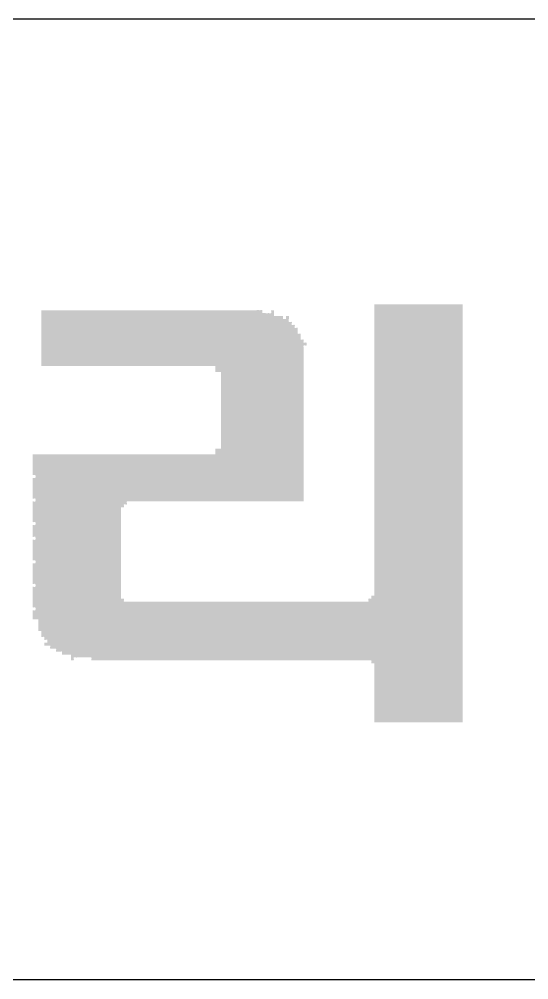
# Model space of a CAD drawing. Header units: feet. Extents: x 1 to 168002, y -59383 to 29717.
# Drawn here: x 37237 to 37616, y -55754 to -55037 of the extents above; entities that cross this region are included whole.
import ezdxf

# ---------------------------------------------------------------- set-up
doc = ezdxf.new("R2010")
doc.units = ezdxf.units.FT
doc.header["$LTSCALE"] = 50
doc.header["$MEASUREMENT"] = 0
doc.linetypes.add('CONTINU', pattern=[0])
doc.layers.get('0').update_dxf_attribs({"linetype": 'CONTINUOUS'})
doc.layers.add('Border', color=7, linetype='CONTINUOUS', lineweight=0)
doc.layers.add('CLOUD', color=30, linetype='CONTINUOUS')
doc.layers.add('title', color=2, linetype='CONTINUOUS')

# ---------------------------------------------------------------- blocks, each defined once
blk = doc.blocks.new('A$C611163EE')
at = {"layer": 'CLOUD', "lineweight": 0}
h = blk.add_hatch(color=7, dxfattribs=at)
edge = h.paths.add_edge_path()
edge.add_spline(control_points=[(3106.2, 735.5), (3106.2, 734.1), (3106.2, 732.8), (3106.2, 731.4), (3106.2, 728.7), (3106.2, 726), (3106.2, 723.3), (3106.2, 720.6), (3106.2, 717.9), (3106.2, 715.2), (3106.2, 712.5), (3106.2, 709.8), (3106.2, 707.1), (3106.2, 704.4), (3106.2, 701.7), (3106.2, 699), (3106.2, 697.7), (3106.2, 696.3), (3106.2, 695), (3106.2, 693.6), (3106.2, 692.3), (3106.2, 690.9), (3106.2, 688.2), (3106.2, 685.5), (3106.2, 682.8), (3106.2, 680.1), (3106.2, 677.4), (3106.2, 674.7), (3106.2, 673.4), (3106.2, 672), (3106.2, 670.7), (3106.2, 668), (3106.2, 665.3), (3106.2, 662.6), (3106.2, 659.8), (3106.2, 657.1), (3106.2, 654.4), (3106.2, 651.7), (3106.2, 649), (3106.2, 646.3), (3106.2, 643.6), (3106.2, 640.9), (3106.2, 638.2), (3106.2, 636.9), (3106.2, 635.5), (3106.2, 634.2), (3106.2, 631.5), (3106.2, 628.8), (3106.2, 626.1), (3106.2, 623.4), (3106.2, 620.7), (3106.2, 618), (3106.2, 615.3), (3106.2, 612.6), (3106.2, 609.9), (3106.2, 607.2), (3106.2, 604.5), (3106.2, 601.8), (3106.2, 600.4), (3106.2, 599.1), (3106.2, 597.7), (3106.2, 595), (3106.2, 592.3), (3106.2, 589.6), (3106.2, 586.9), (3106.2, 584.2), (3106.2, 581.5), (3106.2, 578.8), (3106.2, 576.1), (3106.2, 573.4), (3106.2, 570.7), (3106.2, 568), (3106.2, 565.3), (3106.2, 562.6), (3106.2, 559.9), (3106.2, 557.2), (3106.2, 554.5), (3106.2, 551.8), (3106.2, 549.1), (3106.2, 546.4), (3106.2, 543.7), (3106.2, 541), (3106.2, 538.3), (3106.2, 535.6), (3106.2, 532.9), (3106.2, 531.5), (3106.2, 530.2), (3106.2, 528.8), (3106.2, 526.1), (3106.2, 523.4), (3106.2, 520.7), (3106.2, 518), (3106.2, 515.3), (3106.2, 512.6), (3106.2, 509.9), (3106.2, 507.2), (3106.2, 504.5), (3106.2, 501.8), (3106.2, 499.1), (3106.2, 496.4), (3106.2, 495.1), (3106.2, 493.7), (3106.2, 492.4), (3106.2, 489.7), (3106.2, 487), (3106.2, 484.3), (3106.2, 481.6), (3106.2, 478.8), (3106.2, 476.1), (3106.2, 473.4), (3106.2, 470.7), (3106.2, 468), (3106.2, 465.3), (3106.2, 462.6), (3106.2, 459.9), (3106.2, 458.6), (3106.2, 457.2), (3106.2, 455.9), (3106.2, 453.2), (3106.2, 450.5), (3106.2, 447.8), (3106.2, 445.1), (3106.2, 442.4), (3106.2, 439.7), (3106.2, 438.3), (3106.2, 437), (3106.2, 435.6), (3106.2, 434.3), (3106.2, 432.9), (3106.2, 431.6), (3106.2, 428.9), (3106.2, 426.2), (3106.2, 423.5), (3106.2, 420.8), (3106.2, 418.1), (3106.2, 415.4), (3106.2, 412.7), (3106.2, 410), (3106.2, 407.3), (3106.2, 404.6), (3106.2, 401.9), (3106.2, 399.2), (3106.2, 396.5), (3106.2, 393.8), (3106.2, 391), (3106.2, 389.7), (3106.2, 388.3), (3106.2, 387), (3106.2, 384.3), (3106.2, 381.6), (3106.2, 378.9), (3106.2, 376.2), (3106.2, 373.5), (3106.2, 370.8), (3106.2, 368.1), (3106.2, 365.4), (3106.2, 362.7), (3106.2, 360), (3106.2, 357.3), (3106.2, 354.6), (3106.2, 353.2), (3106.2, 351.9), (3106.2, 350.5), (3106.2, 347.8), (3106.2, 345.1), (3106.2, 342.4), (3106.2, 339.7), (3106.2, 337), (3106.2, 334.3), (3106.2, 331.6), (3106.2, 328.9), (3106.2, 326.2), (3106.2, 323.5), (3106.2, 320.8), (3106.2, 318.1), (3106.2, 316.8), (3106.2, 315.4), (3106.2, 314.1), (3106.2, 311.4), (3106.2, 308.7), (3106.2, 306), (3106.2, 303.3), (3106.2, 300.5), (3106.2, 297.8), (3106.2, 295.1), (3106.2, 292.4), (3106.2, 289.7), (3106.2, 287), (3106.2, 284.3), (3106.2, 281.6), (3106.2, 280.3), (3106.2, 278.9), (3106.2, 277.6), (3106.2, 274.9), (3106.2, 272.2), (3106.2, 269.5), (3106.2, 266.8), (3106.2, 264.1), (3106.2, 261.4), (3106.2, 258.7), (3106.2, 256), (3106.2, 253.3), (3106.2, 250.6), (3106.2, 247.9), (3106.2, 245.2), (3106.2, 243.8), (3106.2, 242.5), (3106.2, 241.1), (3106.2, 238.4), (3106.2, 235.7), (3106.2, 233), (3106.2, 230.3), (3106.2, 227.6), (3106.2, 224.9), (3106.2, 222.2), (3106.2, 219.5), (3106.2, 216.8), (3106.2, 214.1), (3106.2, 211.4), (3106.2, 208.7), (3106.2, 207.3), (3106.2, 206), (3106.2, 204.6), (3106.2, 201.9), (3106.2, 199.2), (3106.2, 196.5), (3106.2, 193.8), (3106.2, 191.1), (3106.2, 188.4), (3106.2, 185.7), (3106.2, 183), (3106.2, 180.3), (3106.2, 177.6), (3106.2, 174.9), (3106.2, 172.2), (3106.2, 170.9), (3106.2, 169.5), (3106.2, 168.2), (3106.2, 165.5), (3106.2, 162.8), (3106.2, 160.1), (3103.5, 160.1), (3100.8, 160.1), (3098.1, 160.1), (3096.8, 160.1), (3095.4, 160.1), (3094.1, 160.1), (3091.4, 160.1), (3088.7, 160.1), (3086, 160.1), (3084.6, 160.1), (3083.3, 160.1), (3081.9, 160.1), (3079.2, 160.1), (3076.5, 160.1), (3073.8, 160.1), (3072.5, 160.1), (3071.1, 160.1), (3069.7, 160.1), (3067, 160.1), (3064.3, 160.1), (3061.6, 160.1), (3060.3, 160.1), (3058.9, 160.1), (3057.6, 160.1), (3054.9, 160.1), (3052.2, 160.1), (3049.5, 160.1), (3048.1, 160.1), (3046.8, 160.1), (3045.4, 160.1), (3042.7, 160.1), (3040, 160.1), (3037.3, 160.1), (3036, 160.1), (3034.6, 160.1), (3033.3, 160.1), (3030.6, 160.1), (3027.9, 160.1), (3025.2, 160.1), (3023.8, 160.1), (3022.5, 160.1), (3021.1, 160.1), (3018.4, 160.1), (3015.7, 160.1), (3013, 160.1), (3007.6, 160.1), (3002.2, 160.1), (2996.8, 160.1), (2994.1, 160.1), (2991.4, 160.1), (2988.7, 160.1), (2987.4, 160.1), (2986, 160.1), (2984.7, 160.1), (2984.7, 162.8), (2984.7, 165.5), (2984.7, 168.2), (2984.7, 170.9), (2984.7, 173.6), (2984.7, 176.3), (2984.7, 177.6), (2984.7, 179), (2984.7, 180.3), (2984.7, 183), (2984.7, 185.7), (2984.7, 188.4), (2984.7, 191.1), (2984.7, 193.8), (2984.7, 196.5), (2984.7, 197.9), (2984.7, 199.2), (2984.7, 200.6), (2984.7, 203.3), (2984.7, 206), (2984.7, 208.7), (2984.7, 210.1), (2984.7, 211.4), (2984.7, 212.8), (2984.7, 215.5), (2984.7, 218.2), (2984.7, 220.9), (2984.7, 223.6), (2984.7, 226.3), (2984.7, 229), (2984.7, 230.3), (2984.7, 231.7), (2984.7, 233), (2984.7, 234.4), (2984.7, 235.7), (2984.7, 237.1), (2984.7, 237.5), (2985, 240.9), (2984.7, 241.1), (2983.8, 241.8), (2981.5, 240.6), (2980.6, 241.1), (2980.1, 241.9), (2981.3, 244.5), (2980.6, 245.2), (2980.2, 245.6), (2977.1, 245.1), (2976.5, 245.2), (2975.2, 245.2), (2973.8, 245.1), (2972.5, 245.2), (2969.8, 245.2), (2967.1, 245.2), (2964.4, 245.2), (2963, 245.2), (2961.7, 245.2), (2960.3, 245.2), (2954.9, 245.2), (2949.5, 245.2), (2944.1, 245.2), (2941.4, 245.2), (2938.7, 245.2), (2936, 245.2), (2933.3, 245.2), (2930.6, 245.2), (2927.9, 245.2), (2926.6, 245.2), (2925.2, 245.2), (2923.9, 245.2), (2921.2, 245.2), (2918.5, 245.2), (2915.8, 245.2), (2913.1, 245.2), (2910.4, 245.2), (2907.7, 245.2), (2906.3, 245.2), (2905, 245.2), (2903.6, 245.2), (2900.9, 245.2), (2898.2, 245.2), (2895.5, 245.2), (2892.8, 245.2), (2890.1, 245.2), (2887.4, 245.2), (2886, 245.2), (2884.7, 245.2), (2883.3, 245.2), (2880.6, 245.2), (2877.9, 245.2), (2875.2, 245.2), (2872.5, 245.2), (2869.8, 245.2), (2867.1, 245.2), (2865.8, 245.2), (2864.4, 245.2), (2863.1, 245.2), (2860.4, 245.2), (2857.7, 245.2), (2855, 245.2), (2849.6, 245.2), (2844.2, 245.2), (2838.8, 245.2), (2836.1, 245.2), (2833.4, 245.2), (2830.7, 245.2), (2829.3, 245.2), (2828, 245.2), (2826.6, 245.2), (2823.9, 245.2), (2821.2, 245.2), (2818.5, 245.2), (2813.1, 245.2), (2807.7, 245.2), (2802.3, 245.2), (2791.5, 245.2), (2780.7, 245.2), (2769.9, 245.2), (2748.3, 245.2), (2726.7, 245.2), (2705, 245.2), (2699.6, 245.2), (2694.2, 245.2), (2688.8, 245.2), (2686.1, 245.2), (2683.4, 245.2), (2680.7, 245.2), (2679.4, 245.2), (2678, 245.2), (2676.7, 245.2), (2674, 245.2), (2671.3, 245.2), (2668.6, 245.2), (2667.2, 245.2), (2665.9, 245.2), (2664.5, 245.2), (2661.8, 245.2), (2659.1, 245.2), (2656.4, 245.2), (2655.1, 245.2), (2653.7, 245.2), (2652.4, 245.2), (2649.7, 245.2), (2647, 245.2), (2644.3, 245.2), (2642.9, 245.2), (2641.6, 245.2), (2640.2, 245.2), (2637.5, 245.2), (2634.8, 245.2), (2632.1, 245.2), (2630.8, 245.2), (2629.4, 245.2), (2628.1, 245.2), (2625.4, 245.2), (2622.7, 245.2), (2620, 245.2), (2617.3, 245.2), (2614.6, 245.2), (2611.8, 245.2), (2610.5, 245.2), (2609.1, 245.2), (2607.8, 245.2), (2606.5, 245.2), (2605, 245), (2603.7, 245.2), (2602.5, 245.4), (2601, 245.2), (2599.7, 245.2), (2599.2, 245.2), (2595.9, 244.9), (2595.6, 245.2), (2595, 246), (2596.2, 248.3), (2595.6, 249.2), (2592.9, 249.2), (2590.2, 249.2), (2587.5, 249.2), (2586.2, 249.2), (2584.8, 249.2), (2583.5, 249.2), (2582.1, 249.2), (2580.8, 249.2), (2579.4, 249.2), (2578.2, 249.2), (2576.5, 249.5), (2575.4, 249.2), (2574.7, 249), (2571.8, 249.7), (2571.3, 249.2), (2570.7, 248.5), (2571.9, 246), (2571.3, 245.2), (2570, 245.2), (2568.6, 245.2), (2567.3, 245.2), (2567.3, 247.9), (2567.3, 250.6), (2567.3, 253.3), (2564.6, 253.3), (2561.9, 253.3), (2559.2, 253.3), (2557.8, 253.3), (2556.5, 253.3), (2555.1, 253.3), (2554.6, 254.1), (2555.8, 256.7), (2555.1, 257.3), (2554.4, 258), (2551.9, 256.8), (2551.1, 257.3), (2550.3, 257.9), (2547.7, 256.7), (2547, 257.3), (2546.5, 257.8), (2547.6, 261), (2547, 261.4), (2546.3, 261.8), (2543.8, 261.4), (2543, 261.4), (2542.5, 261.4), (2539.2, 261.1), (2538.9, 261.4), (2538.2, 262.2), (2539.4, 264.5), (2538.9, 265.4), (2536.2, 265.4), (2533.5, 265.4), (2530.8, 265.4), (2531.3, 266.2), (2530.1, 268.8), (2530.8, 269.5), (2531.1, 269.8), (2534.8, 269.2), (2534.9, 269.5), (2534.9, 269.9), (2535.1, 273.3), (2534.9, 273.5), (2534.2, 274.2), (2531.6, 273), (2530.8, 273.5), (2530.3, 274.3), (2531.5, 276.9), (2530.8, 277.6), (2530.4, 278), (2527, 277.1), (2526.8, 277.6), (2526.4, 278.5), (2526.8, 280.7), (2526.8, 281.6), (2526.8, 283), (2526.8, 284.3), (2526.8, 285.7), (2525.9, 286.2), (2523.4, 285), (2522.7, 285.7), (2522.3, 286.1), (2522.7, 289.2), (2522.7, 289.7), (2522.6, 291.1), (2522.8, 292.5), (2522.7, 293.8), (2522.6, 295.1), (2522.7, 296.5), (2522.7, 297.8), (2522.7, 299.2), (2522.7, 300.5), (2522.7, 301.9), (2520, 301.9), (2517.3, 301.9), (2514.6, 301.9), (2514.6, 303.3), (2514.6, 304.6), (2514.6, 306), (2514.6, 308.7), (2514.6, 311.4), (2514.6, 314.1), (2515.4, 314.6), (2518, 313.4), (2518.6, 314.1), (2518.8, 314.2), (2518.8, 318), (2518.6, 318.1), (2518, 318.8), (2515.4, 317.6), (2514.6, 318.1), (2514.6, 319.5), (2514.6, 320.8), (2514.6, 322.2), (2514.6, 324.9), (2514.6, 327.6), (2514.6, 330.3), (2514.6, 333), (2514.6, 335.7), (2514.6, 338.4), (2514.6, 341.1), (2514.6, 343.8), (2514.6, 346.5), (2515.4, 347), (2518, 345.8), (2518.6, 346.5), (2518.8, 346.6), (2518.8, 350.4), (2518.6, 350.5), (2518, 351.2), (2515.4, 350), (2514.6, 350.5), (2514.6, 351.9), (2514.6, 353.2), (2514.6, 354.6), (2514.6, 357.3), (2514.6, 360), (2514.6, 362.7), (2514.6, 365.4), (2514.6, 368.1), (2514.6, 370.8), (2514.6, 373.5), (2514.6, 376.2), (2514.6, 378.9), (2515.4, 379.4), (2518, 378.2), (2518.6, 378.9), (2518.8, 379), (2518.8, 382.8), (2518.6, 382.9), (2518, 383.6), (2515.4, 382.4), (2514.6, 382.9), (2514.6, 384.3), (2514.6, 385.6), (2514.6, 387), (2514.6, 389.7), (2514.6, 392.4), (2514.6, 395.1), (2514.6, 397.8), (2514.6, 400.5), (2514.6, 403.2), (2514.6, 405.9), (2514.6, 408.6), (2514.6, 411.3), (2515.4, 411.9), (2518, 410.6), (2518.6, 411.3), (2518.8, 411.4), (2518.8, 415.2), (2518.6, 415.4), (2518, 416), (2515.4, 414.8), (2514.6, 415.4), (2514.6, 418.1), (2514.6, 420.8), (2514.6, 423.5), (2514.6, 426.2), (2514.6, 428.9), (2514.6, 431.6), (2515.4, 432.1), (2518, 430.9), (2518.6, 431.6), (2518.8, 431.7), (2518.8, 435.5), (2518.6, 435.6), (2518, 436.3), (2515.4, 435.1), (2514.6, 435.6), (2514.6, 437), (2514.6, 438.3), (2514.6, 439.7), (2514.6, 442.4), (2514.6, 445.1), (2514.6, 447.8), (2514.6, 450.5), (2514.6, 453.2), (2514.6, 455.9), (2514.6, 458.6), (2514.6, 461.3), (2514.6, 464), (2515.4, 464.5), (2518, 463.3), (2518.6, 464), (2518.8, 464.1), (2518.8, 467.9), (2518.6, 468), (2518, 468.7), (2515.4, 467.5), (2514.6, 468), (2514.6, 469.4), (2514.6, 470.7), (2514.6, 472.1), (2514.6, 474.8), (2514.6, 477.5), (2514.6, 480.2), (2514.6, 482.9), (2514.6, 485.6), (2514.6, 488.3), (2514.6, 491), (2514.6, 493.7), (2514.6, 496.4), (2515.4, 496.9), (2518, 495.7), (2518.6, 496.4), (2518.8, 496.5), (2518.8, 500.3), (2518.6, 500.5), (2518, 501.1), (2515.4, 499.9), (2514.6, 500.5), (2514.6, 501.8), (2514.6, 503.2), (2514.6, 504.5), (2514.6, 507.2), (2514.6, 509.9), (2514.6, 512.6), (2514.6, 515.3), (2514.6, 518), (2514.6, 520.7), (2514.6, 523.4), (2514.6, 526.1), (2514.6, 528.8), (2557.8, 528.8), (2601, 528.8), (2644.3, 528.8), (2665.9, 528.8), (2687.5, 528.8), (2709.1, 528.8), (2714.5, 528.8), (2719.9, 528.8), (2725.3, 528.8), (2730.7, 528.8), (2736.1, 528.8), (2741.5, 528.8), (2746.9, 528.8), (2752.3, 528.8), (2757.7, 528.8), (2760.4, 528.8), (2763.1, 528.8), (2765.8, 528.8), (2765.8, 531.5), (2765.8, 534.2), (2765.8, 536.9), (2768.5, 536.9), (2771.2, 536.9), (2773.9, 536.9), (2773.9, 539.6), (2773.9, 542.3), (2773.9, 545), (2773.9, 547.7), (2773.9, 550.4), (2773.9, 553.1), (2773.9, 555.8), (2773.9, 558.5), (2773.9, 561.2), (2773.9, 563.9), (2773.9, 566.6), (2773.9, 569.3), (2773.9, 572.1), (2773.9, 574.8), (2773.9, 577.5), (2773.9, 580.2), (2773.9, 582.9), (2773.9, 585.6), (2773.9, 586.9), (2773.9, 588.3), (2773.9, 589.6), (2773.9, 592.3), (2773.9, 595), (2773.9, 597.7), (2773.9, 600.4), (2773.9, 603.1), (2773.9, 605.8), (2773.9, 608.5), (2773.9, 611.2), (2773.9, 613.9), (2773.9, 615.3), (2773.9, 616.6), (2773.9, 618), (2773.9, 620.7), (2773.9, 623.4), (2773.9, 626.1), (2773.9, 628.8), (2773.9, 631.5), (2773.9, 634.2), (2773.9, 636.9), (2773.9, 639.6), (2773.9, 642.3), (2771.2, 642.3), (2768.5, 642.3), (2765.8, 642.3), (2765.8, 645), (2765.8, 647.7), (2765.8, 650.4), (2763.1, 650.4), (2760.4, 650.4), (2757.7, 650.4), (2752.3, 650.4), (2746.9, 650.4), (2741.5, 650.4), (2736.1, 650.4), (2730.7, 650.4), (2725.3, 650.4), (2719.9, 650.4), (2714.5, 650.4), (2709.1, 650.4), (2698.3, 650.4), (2687.5, 650.4), (2676.7, 650.4), (2671.3, 650.4), (2665.9, 650.4), (2660.5, 650.4), (2657.8, 650.4), (2655.1, 650.4), (2652.4, 650.4), (2651, 650.4), (2649.7, 650.4), (2648.3, 650.4), (2642.9, 650.4), (2637.5, 650.4), (2632.1, 650.4), (2629.4, 650.4), (2626.7, 650.4), (2624, 650.4), (2622.7, 650.4), (2621.3, 650.4), (2620, 650.4), (2614.6, 650.4), (2609.1, 650.4), (2603.7, 650.4), (2601, 650.4), (2598.3, 650.4), (2595.6, 650.4), (2594.3, 650.4), (2592.9, 650.4), (2591.6, 650.4), (2588.9, 650.4), (2586.2, 650.4), (2583.5, 650.4), (2582.1, 650.4), (2580.8, 650.4), (2579.4, 650.4), (2576.7, 650.4), (2574, 650.4), (2571.3, 650.4), (2565.9, 650.4), (2560.5, 650.4), (2555.1, 650.4), (2549.7, 650.4), (2544.3, 650.4), (2538.9, 650.4), (2536.2, 650.4), (2533.5, 650.4), (2530.8, 650.4), (2529.5, 650.4), (2528.1, 650.4), (2526.8, 650.4), (2526.8, 653.1), (2526.8, 655.8), (2526.8, 658.5), (2526.8, 661.2), (2526.8, 663.9), (2526.8, 666.6), (2526.8, 668), (2526.8, 669.3), (2526.8, 670.7), (2526.8, 673.4), (2526.8, 676.1), (2526.8, 678.8), (2526.8, 680.1), (2526.8, 681.5), (2526.8, 682.8), (2526.8, 685.5), (2526.8, 688.2), (2526.8, 690.9), (2526.8, 692.3), (2526.8, 693.6), (2526.8, 695), (2526.8, 696.3), (2526.8, 697.7), (2526.8, 699), (2526.8, 700.4), (2526.8, 701.7), (2526.8, 703.1), (2526.8, 705.8), (2526.8, 708.5), (2526.8, 711.2), (2526.8, 713.9), (2526.8, 716.6), (2526.8, 719.3), (2526.8, 722), (2526.8, 724.7), (2526.8, 727.4), (2529.5, 727.4), (2532.2, 727.4), (2534.9, 727.4), (2537.6, 727.4), (2540.3, 727.4), (2543, 727.4), (2544.3, 727.4), (2545.7, 727.4), (2547, 727.4), (2549.7, 727.4), (2552.4, 727.4), (2555.1, 727.4), (2556.5, 727.4), (2557.8, 727.4), (2559.2, 727.4), (2561.9, 727.4), (2564.6, 727.4), (2567.3, 727.4), (2570, 727.4), (2572.7, 727.4), (2575.4, 727.4), (2578.1, 727.4), (2580.8, 727.4), (2583.5, 727.4), (2584.8, 727.4), (2586.2, 727.4), (2587.5, 727.4), (2590.2, 727.4), (2592.9, 727.4), (2595.6, 727.4), (2597, 727.4), (2598.3, 727.4), (2599.7, 727.4), (2602.4, 727.4), (2605.1, 727.4), (2607.8, 727.4), (2613.2, 727.4), (2618.6, 727.4), (2624, 727.4), (2626.7, 727.4), (2629.4, 727.4), (2632.1, 727.4), (2633.5, 727.4), (2634.8, 727.4), (2636.2, 727.4), (2638.9, 727.4), (2641.6, 727.4), (2644.3, 727.4), (2649.7, 727.4), (2655.1, 727.4), (2660.5, 727.4), (2671.3, 727.4), (2682.1, 727.4), (2692.9, 727.4), (2698.3, 727.4), (2703.7, 727.4), (2709.1, 727.4), (2711.8, 727.4), (2714.5, 727.4), (2717.2, 727.4), (2718.6, 727.4), (2719.9, 727.4), (2721.3, 727.4), (2732.1, 727.4), (2742.9, 727.4), (2753.7, 727.4), (2759.1, 727.4), (2764.5, 727.4), (2769.9, 727.4), (2772.6, 727.4), (2775.3, 727.4), (2778, 727.4), (2779.3, 727.4), (2780.7, 727.4), (2782, 727.4), (2784.7, 727.4), (2787.4, 727.4), (2790.1, 727.4), (2792.8, 727.4), (2795.6, 727.4), (2798.3, 727.4), (2799.6, 727.4), (2801, 727.4), (2802.3, 727.4), (2805, 727.4), (2807.7, 727.4), (2810.4, 727.4), (2813.1, 727.4), (2815.8, 727.4), (2818.5, 727.4), (2819.9, 727.4), (2821.2, 727.4), (2822.6, 727.4), (2823.8, 727.4), (2825.5, 727.7), (2826.6, 727.4), (2827.3, 727.2), (2830.2, 727.9), (2830.7, 727.4), (2831.3, 726.7), (2830.1, 724.1), (2830.7, 723.3), (2832, 723.3), (2833.4, 723.3), (2834.7, 723.3), (2835.9, 723.3), (2837.6, 723), (2838.8, 723.3), (2839.5, 723.5), (2842.3, 722.8), (2842.8, 723.3), (2843.5, 724), (2842.3, 726.6), (2842.8, 727.4), (2844.2, 727.4), (2845.5, 727.4), (2846.9, 727.4), (2846.9, 724.7), (2846.9, 722), (2846.9, 719.3), (2849.6, 719.3), (2852.3, 719.3), (2855, 719.3), (2855.8, 718.7), (2858.4, 720), (2859, 719.3), (2859.3, 719), (2858.7, 715.3), (2859, 715.2), (2859.5, 715.1), (2862.8, 715), (2863.1, 715.2), (2863.8, 715.9), (2862.5, 718.5), (2863.1, 719.3), (2864.4, 719.3), (2865.8, 719.3), (2867.1, 719.3), (2867.1, 717.9), (2867.1, 716.6), (2867.1, 715.2), (2867.1, 714.7), (2866.8, 711.4), (2867.1, 711.2), (2867.7, 710.7), (2870.8, 711.8), (2871.2, 711.2), (2871.7, 710.4), (2870.5, 707.8), (2871.2, 707.1), (2871.8, 706.6), (2874.8, 707.8), (2875.2, 707.1), (2875.9, 706.2), (2874.7, 704.1), (2875.2, 703.1), (2876.1, 702.5), (2878.6, 703.7), (2879.3, 703.1), (2879.7, 702.7), (2879.3, 699.6), (2879.3, 699), (2879.3, 698), (2878.9, 695.9), (2879.3, 695), (2879.6, 694.4), (2882.9, 695.4), (2883.3, 695), (2883.7, 694.6), (2883.3, 691.5), (2883.3, 690.9), (2883.4, 689.6), (2883.3, 688.2), (2883.3, 686.9), (2884.2, 686.3), (2886.7, 687.5), (2887.4, 686.9), (2888, 686.3), (2886.7, 683.2), (2887.4, 682.8), (2888.3, 682.2), (2890.4, 683.3), (2891.5, 682.8), (2891.5, 681.5), (2891.5, 680.1), (2891.5, 678.8), (2890.6, 678.2), (2888.1, 679.4), (2887.4, 678.8), (2886.9, 678.3), (2887.6, 675.4), (2887.4, 674.7), (2887.1, 673.6), (2887.4, 671.8), (2887.4, 670.7), (2887.4, 669.3), (2887.5, 667.9), (2887.4, 666.6), (2887.3, 665.3), (2887.4, 663.9), (2887.4, 662.6), (2887.4, 661.2), (2887.4, 659.8), (2887.4, 658.5), (2887.4, 657.1), (2887.4, 655.8), (2887.4, 654.4), (2887.4, 653.1), (2887.4, 651.7), (2887.4, 650.4), (2887.4, 649), (2887.4, 647.7), (2887.4, 646.3), (2887.4, 645), (2887.4, 643.6), (2887.4, 642.3), (2887.4, 639.6), (2887.4, 636.9), (2887.4, 634.2), (2887.4, 631.5), (2887.4, 628.8), (2887.4, 626.1), (2887.4, 624.7), (2887.4, 623.4), (2887.4, 622), (2887.4, 619.3), (2887.4, 616.6), (2887.4, 613.9), (2887.4, 611.2), (2887.4, 608.5), (2887.4, 605.8), (2887.4, 604.5), (2887.4, 603.1), (2887.4, 601.8), (2887.4, 599.1), (2887.4, 596.4), (2887.4, 593.7), (2887.4, 591), (2887.4, 588.3), (2887.4, 585.6), (2887.4, 584.2), (2887.4, 582.9), (2887.4, 581.5), (2887.4, 578.8), (2887.4, 576.1), (2887.4, 573.4), (2887.4, 570.7), (2887.4, 568), (2887.4, 565.3), (2887.4, 563.9), (2887.4, 562.6), (2887.4, 561.2), (2887.4, 558.5), (2887.4, 555.8), (2887.4, 553.1), (2887.4, 551.8), (2887.4, 550.4), (2887.4, 549.1), (2887.4, 546.4), (2887.4, 543.7), (2887.4, 541), (2887.4, 539.6), (2887.4, 538.3), (2887.4, 536.9), (2887.4, 534.2), (2887.4, 531.5), (2887.4, 528.8), (2887.4, 527.5), (2887.4, 526.1), (2887.4, 524.8), (2887.4, 522.1), (2887.4, 519.4), (2887.4, 516.7), (2887.4, 514), (2887.4, 511.3), (2887.4, 508.6), (2887.4, 505.9), (2887.4, 503.2), (2887.4, 500.5), (2887.4, 497.8), (2887.4, 495.1), (2887.4, 492.4), (2887.4, 491), (2887.4, 489.7), (2887.4, 488.3), (2887.4, 485.6), (2887.4, 482.9), (2887.4, 480.2), (2887.4, 477.5), (2887.4, 474.8), (2887.4, 472.1), (2887.4, 469.4), (2887.4, 466.7), (2887.4, 464), (2886, 464), (2884.7, 464), (2883.3, 464), (2880.6, 464), (2877.9, 464), (2875.2, 464), (2869.8, 464), (2864.4, 464), (2859, 464), (2853.6, 464), (2848.2, 464), (2842.8, 464), (2837.4, 464), (2832, 464), (2826.6, 464), (2805, 464), (2783.4, 464), (2761.8, 464), (2760.4, 464), (2759.1, 464), (2757.7, 464), (2756.4, 464), (2755, 464), (2753.7, 464), (2752.3, 464), (2751, 464), (2749.6, 464), (2744.2, 464), (2738.8, 464), (2733.4, 464), (2722.6, 464), (2711.8, 464), (2701, 464), (2695.6, 464), (2690.2, 464), (2684.8, 464), (2679.4, 464), (2674, 464), (2668.6, 464), (2663.2, 464), (2657.8, 464), (2652.4, 464), (2651, 464), (2649.7, 464), (2648.3, 464), (2647.3, 464), (2645.2, 464.4), (2644.3, 464), (2643.8, 463.8), (2644.7, 460.4), (2644.3, 459.9), (2643.6, 459.3), (2641, 460.5), (2640.2, 459.9), (2639.7, 459.1), (2640.9, 456.6), (2640.2, 455.9), (2639.8, 455.5), (2636.4, 456.4), (2636.2, 455.9), (2635.8, 455), (2636.2, 452.8), (2636.2, 451.8), (2636.2, 450.5), (2636.2, 449.1), (2636.2, 447.8), (2636.2, 445.1), (2636.2, 442.4), (2636.2, 439.7), (2636.2, 438.3), (2636.2, 437), (2636.2, 435.6), (2636.2, 434.3), (2636.2, 432.9), (2636.2, 431.6), (2636.2, 428.9), (2636.2, 426.2), (2636.2, 423.5), (2636.2, 420.8), (2636.2, 418.1), (2636.2, 415.4), (2636.2, 412.7), (2636.2, 410), (2636.2, 407.3), (2636.2, 404.6), (2636.2, 401.9), (2636.2, 399.2), (2636.2, 396.5), (2636.2, 393.8), (2636.2, 391), (2636.2, 388.3), (2636.2, 385.6), (2636.2, 382.9), (2636.2, 380.2), (2636.2, 377.5), (2636.2, 374.8), (2636.2, 372.1), (2636.2, 369.4), (2636.2, 366.7), (2636.2, 364), (2636.2, 361.3), (2636.2, 358.6), (2636.2, 355.9), (2636.2, 353.2), (2636.2, 350.5), (2636.2, 349.2), (2636.2, 347.8), (2636.2, 346.5), (2636.2, 343.8), (2636.2, 341.1), (2636.2, 338.4), (2636.2, 337), (2636.2, 335.7), (2636.2, 334.3), (2636.2, 333.3), (2635.8, 331.2), (2636.2, 330.3), (2636.4, 329.8), (2639.8, 330.7), (2640.2, 330.3), (2640.9, 329.6), (2639.7, 327), (2640.2, 326.2), (2641.6, 326.2), (2642.9, 326.2), (2644.3, 326.2), (2647, 326.2), (2649.7, 326.2), (2652.4, 326.2), (2653.7, 326.2), (2655.1, 326.2), (2656.4, 326.2), (2659.1, 326.2), (2661.8, 326.2), (2664.5, 326.2), (2667.2, 326.2), (2669.9, 326.2), (2672.6, 326.2), (2675.3, 326.2), (2678, 326.2), (2680.7, 326.2), (2682.1, 326.2), (2683.4, 326.2), (2684.8, 326.2), (2687.5, 326.2), (2690.2, 326.2), (2692.9, 326.2), (2694.2, 326.2), (2695.6, 326.2), (2696.9, 326.2), (2699.6, 326.2), (2702.3, 326.2), (2705, 326.2), (2710.4, 326.2), (2715.9, 326.2), (2721.3, 326.2), (2722.6, 326.2), (2724, 326.2), (2725.3, 326.2), (2728, 326.2), (2730.7, 326.2), (2733.4, 326.2), (2738.8, 326.2), (2744.2, 326.2), (2749.6, 326.2), (2751, 326.2), (2752.3, 326.2), (2753.7, 326.2), (2756.4, 326.2), (2759.1, 326.2), (2761.8, 326.2), (2767.2, 326.2), (2772.6, 326.2), (2778, 326.2), (2779.3, 326.2), (2780.7, 326.2), (2782, 326.2), (2784.7, 326.2), (2787.4, 326.2), (2790.1, 326.2), (2795.6, 326.2), (2801, 326.2), (2806.4, 326.2), (2807.7, 326.2), (2809.1, 326.2), (2810.4, 326.2), (2813.1, 326.2), (2815.8, 326.2), (2818.5, 326.2), (2823.9, 326.2), (2829.3, 326.2), (2834.7, 326.2), (2836.1, 326.2), (2837.4, 326.2), (2838.8, 326.2), (2841.5, 326.2), (2844.2, 326.2), (2846.9, 326.2), (2852.3, 326.2), (2857.7, 326.2), (2863.1, 326.2), (2864.4, 326.2), (2865.8, 326.2), (2867.1, 326.2), (2869.8, 326.2), (2872.5, 326.2), (2875.2, 326.2), (2880.6, 326.2), (2886, 326.2), (2891.5, 326.2), (2892.8, 326.2), (2894.2, 326.2), (2895.5, 326.2), (2898.2, 326.2), (2900.9, 326.2), (2903.6, 326.2), (2909, 326.2), (2914.4, 326.2), (2919.8, 326.2), (2921.2, 326.2), (2922.5, 326.2), (2923.9, 326.2), (2926.6, 326.2), (2929.3, 326.2), (2932, 326.2), (2934.7, 326.2), (2937.4, 326.2), (2940.1, 326.2), (2942.8, 326.2), (2945.5, 326.2), (2948.2, 326.2), (2949.5, 326.2), (2950.9, 326.2), (2952.2, 326.2), (2954.9, 326.2), (2957.6, 326.2), (2960.3, 326.2), (2961.7, 326.2), (2963, 326.2), (2964.4, 326.2), (2965.7, 326.2), (2967.1, 326.2), (2968.4, 326.2), (2969.7, 326.2), (2971.3, 326), (2972.5, 326.2), (2973.4, 326.4), (2975.8, 325.7), (2976.5, 326.2), (2977.2, 326.6), (2976, 329.7), (2976.5, 330.3), (2977.2, 330.9), (2979.8, 329.7), (2980.6, 330.3), (2981.1, 331.3), (2980, 333.4), (2980.6, 334.3), (2981, 335), (2984.1, 333.8), (2984.7, 334.3), (2985.1, 334.8), (2984.5, 337.7), (2984.7, 338.4), (2984.9, 339.5), (2984.7, 341.2), (2984.7, 342.4), (2984.7, 343.8), (2984.7, 345.1), (2984.7, 346.5), (2984.7, 349.2), (2984.7, 351.9), (2984.7, 354.6), (2984.7, 355.9), (2984.7, 357.3), (2984.7, 358.6), (2984.7, 361.3), (2984.7, 364), (2984.7, 366.7), (2984.7, 369.4), (2984.7, 372.1), (2984.7, 374.8), (2984.7, 376.2), (2984.7, 377.5), (2984.7, 378.9), (2984.7, 381.6), (2984.7, 384.3), (2984.7, 387), (2984.7, 388.3), (2984.7, 389.7), (2984.7, 391), (2984.7, 393.8), (2984.7, 396.5), (2984.7, 399.2), (2984.7, 401.9), (2984.7, 404.6), (2984.7, 407.3), (2984.7, 410), (2984.7, 412.7), (2984.7, 415.4), (2984.7, 418.1), (2984.7, 420.8), (2984.7, 423.5), (2984.7, 426.2), (2984.7, 428.9), (2984.7, 431.6), (2984.7, 432.9), (2984.7, 434.3), (2984.7, 435.6), (2984.7, 437), (2984.7, 438.3), (2984.7, 439.7), (2984.7, 442.4), (2984.7, 445.1), (2984.7, 447.8), (2984.7, 449.1), (2984.7, 450.5), (2984.7, 451.8), (2984.7, 454.5), (2984.7, 457.2), (2984.7, 459.9), (2984.7, 462.6), (2984.7, 465.3), (2984.7, 468), (2984.7, 470.7), (2984.7, 473.4), (2984.7, 476.1), (2984.7, 478.8), (2984.7, 481.6), (2984.7, 484.3), (2984.7, 487), (2984.7, 489.7), (2984.7, 492.4), (2984.7, 495.1), (2984.7, 497.8), (2984.7, 500.5), (2984.7, 503.2), (2984.7, 505.9), (2984.7, 508.6), (2984.7, 509.9), (2984.7, 511.3), (2984.7, 512.6), (2984.7, 515.3), (2984.7, 518), (2984.7, 520.7), (2984.7, 523.4), (2984.7, 526.1), (2984.7, 528.8), (2984.7, 531.5), (2984.7, 534.2), (2984.7, 536.9), (2984.7, 539.6), (2984.7, 542.3), (2984.7, 545), (2984.7, 547.7), (2984.7, 550.4), (2984.7, 553.1), (2984.7, 555.8), (2984.7, 558.5), (2984.7, 561.2), (2984.7, 563.9), (2984.7, 566.6), (2984.7, 569.3), (2984.7, 572.1), (2984.7, 574.8), (2984.7, 577.5), (2984.7, 580.2), (2984.7, 582.9), (2984.7, 585.6), (2984.7, 588.3), (2984.7, 591), (2984.7, 593.7), (2984.7, 596.4), (2984.7, 599.1), (2984.7, 601.8), (2984.7, 604.5), (2984.7, 607.2), (2984.7, 609.9), (2984.7, 612.6), (2984.7, 615.3), (2984.7, 618), (2984.7, 620.7), (2984.7, 623.4), (2984.7, 626.1), (2984.7, 628.8), (2984.7, 631.5), (2984.7, 634.2), (2984.7, 636.9), (2984.7, 639.6), (2984.7, 642.3), (2984.7, 643.6), (2984.7, 645), (2984.7, 646.3), (2984.7, 649), (2984.7, 651.7), (2984.7, 654.4), (2984.7, 655.8), (2984.7, 657.1), (2984.7, 658.5), (2984.7, 661.2), (2984.7, 663.9), (2984.7, 666.6), (2984.7, 668), (2984.7, 669.3), (2984.7, 670.7), (2984.7, 673.4), (2984.7, 676.1), (2984.7, 678.8), (2984.7, 681.5), (2984.7, 684.2), (2984.7, 686.9), (2984.7, 688.2), (2984.7, 689.6), (2984.7, 690.9), (2984.7, 692.3), (2984.7, 693.6), (2984.7, 695), (2984.7, 696.3), (2984.7, 697.7), (2984.7, 699), (2984.7, 700.4), (2984.7, 701.7), (2984.7, 703.1), (2984.7, 705.8), (2984.7, 708.5), (2984.7, 711.2), (2984.7, 712.5), (2984.7, 713.9), (2984.7, 715.2), (2984.7, 717.9), (2984.7, 720.6), (2984.7, 723.3), (2984.7, 724.7), (2984.7, 726), (2984.7, 727.4), (2984.7, 730.1), (2984.7, 732.8), (2984.7, 735.5), (2990.1, 735.5), (2995.5, 735.5), (3000.9, 735.5), (3006.3, 735.5), (3011.7, 735.5), (3017.1, 735.5), (3019.8, 735.5), (3022.5, 735.5), (3025.2, 735.5), (3030.6, 735.5), (3036, 735.5), (3041.4, 735.5), (3063, 735.5), (3084.6, 735.5), (3106.2, 735.5)], knot_values=[0, 0, 0, 0, 1, 1, 1, 2, 2, 2, 3, 3, 3, 4, 4, 4, 5, 5, 5, 6, 6, 6, 7, 7, 7, 8, 8, 8, 9, 9, 9, 10, 10, 10, 11, 11, 11, 12, 12, 12, 13, 13, 13, 14, 14, 14, 15, 15, 15, 16, 16, 16, 17, 17, 17, 18, 18, 18, 19, 19, 19, 20, 20, 20, 21, 21, 21, 22, 22, 22, 23, 23, 23, 24, 24, 24, 25, 25, 25, 26, 26, 26, 27, 27, 27, 28, 28, 28, 29, 29, 29, 30, 30, 30, 31, 31, 31, 32, 32, 32, 33, 33, 33, 34, 34, 34, 35, 35, 35, 36, 36, 36, 37, 37, 37, 38, 38, 38, 39, 39, 39, 40, 40, 40, 41, 41, 41, 42, 42, 42, 43, 43, 43, 44, 44, 44, 45, 45, 45, 46, 46, 46, 47, 47, 47, 48, 48, 48, 49, 49, 49, 50, 50, 50, 51, 51, 51, 52, 52, 52, 53, 53, 53, 54, 54, 54, 55, 55, 55, 56, 56, 56, 57, 57, 57, 58, 58, 58, 59, 59, 59, 60, 60, 60, 61, 61, 61, 62, 62, 62, 63, 63, 63, 64, 64, 64, 65, 65, 65, 66, 66, 66, 67, 67, 67, 68, 68, 68, 69, 69, 69, 70, 70, 70, 71, 71, 71, 72, 72, 72, 73, 73, 73, 74, 74, 74, 75, 75, 75, 76, 76, 76, 77, 77, 77, 78, 78, 78, 79, 79, 79, 80, 80, 80, 81, 81, 81, 82, 82, 82, 83, 83, 83, 84, 84, 84, 85, 85, 85, 86, 86, 86, 87, 87, 87, 88, 88, 88, 89, 89, 89, 90, 90, 90, 91, 91, 91, 92, 92, 92, 93, 93, 93, 94, 94, 94, 95, 95, 95, 96, 96, 96, 97, 97, 97, 98, 98, 98, 99, 99, 99, 100, 100, 100, 101, 101, 101, 102, 102, 102, 103, 103, 103, 104, 104, 104, 105, 105, 105, 106, 106, 106, 107, 107, 107, 108, 108, 108, 109, 109, 109, 110, 110, 110, 111, 111, 111, 112, 112, 112, 113, 113, 113, 114, 114, 114, 115, 115, 115, 116, 116, 116, 117, 117, 117, 118, 118, 118, 119, 119, 119, 120, 120, 120, 121, 121, 121, 122, 122, 122, 123, 123, 123, 124, 124, 124, 125, 125, 125, 126, 126, 126, 127, 127, 127, 128, 128, 128, 129, 129, 129, 130, 130, 130, 131, 131, 131, 132, 132, 132, 133, 133, 133, 134, 134, 134, 135, 135, 135, 136, 136, 136, 137, 137, 137, 138, 138, 138, 139, 139, 139, 140, 140, 140, 141, 141, 141, 142, 142, 142, 143, 143, 143, 144, 144, 144, 145, 145, 145, 146, 146, 146, 147, 147, 147, 148, 148, 148, 149, 149, 149, 150, 150, 150, 151, 151, 151, 152, 152, 152, 153, 153, 153, 154, 154, 154, 155, 155, 155, 156, 156, 156, 157, 157, 157, 158, 158, 158, 159, 159, 159, 160, 160, 160, 161, 161, 161, 162, 162, 162, 163, 163, 163, 164, 164, 164, 165, 165, 165, 166, 166, 166, 167, 167, 167, 168, 168, 168, 169, 169, 169, 170, 170, 170, 171, 171, 171, 172, 172, 172, 173, 173, 173, 174, 174, 174, 175, 175, 175, 176, 176, 176, 177, 177, 177, 178, 178, 178, 179, 179, 179, 180, 180, 180, 181, 181, 181, 182, 182, 182, 183, 183, 183, 184, 184, 184, 185, 185, 185, 186, 186, 186, 187, 187, 187, 188, 188, 188, 189, 189, 189, 190, 190, 190, 191, 191, 191, 192, 192, 192, 193, 193, 193, 194, 194, 194, 195, 195, 195, 196, 196, 196, 197, 197, 197, 198, 198, 198, 199, 199, 199, 200, 200, 200, 201, 201, 201, 202, 202, 202, 203, 203, 203, 204, 204, 204, 205, 205, 205, 206, 206, 206, 207, 207, 207, 208, 208, 208, 209, 209, 209, 210, 210, 210, 211, 211, 211, 212, 212, 212, 213, 213, 213, 214, 214, 214, 215, 215, 215, 216, 216, 216, 217, 217, 217, 218, 218, 218, 219, 219, 219, 220, 220, 220, 221, 221, 221, 222, 222, 222, 223, 223, 223, 224, 224, 224, 225, 225, 225, 226, 226, 226, 227, 227, 227, 228, 228, 228, 229, 229, 229, 230, 230, 230, 231, 231, 231, 232, 232, 232, 233, 233, 233, 234, 234, 234, 235, 235, 235, 236, 236, 236, 237, 237, 237, 238, 238, 238, 239, 239, 239, 240, 240, 240, 241, 241, 241, 242, 242, 242, 243, 243, 243, 244, 244, 244, 245, 245, 245, 246, 246, 246, 247, 247, 247, 248, 248, 248, 249, 249, 249, 250, 250, 250, 251, 251, 251, 252, 252, 252, 253, 253, 253, 254, 254, 254, 255, 255, 255, 256, 256, 256, 257, 257, 257, 258, 258, 258, 259, 259, 259, 260, 260, 260, 261, 261, 261, 262, 262, 262, 263, 263, 263, 264, 264, 264, 265, 265, 265, 266, 266, 266, 267, 267, 267, 268, 268, 268, 269, 269, 269, 270, 270, 270, 271, 271, 271, 272, 272, 272, 273, 273, 273, 274, 274, 274, 275, 275, 275, 276, 276, 276, 277, 277, 277, 278, 278, 278, 279, 279, 279, 280, 280, 280, 281, 281, 281, 282, 282, 282, 283, 283, 283, 284, 284, 284, 285, 285, 285, 286, 286, 286, 287, 287, 287, 288, 288, 288, 289, 289, 289, 290, 290, 290, 291, 291, 291, 292, 292, 292, 293, 293, 293, 294, 294, 294, 295, 295, 295, 296, 296, 296, 297, 297, 297, 298, 298, 298, 299, 299, 299, 300, 300, 300, 301, 301, 301, 302, 302, 302, 303, 303, 303, 304, 304, 304, 305, 305, 305, 306, 306, 306, 307, 307, 307, 308, 308, 308, 309, 309, 309, 310, 310, 310, 311, 311, 311, 312, 312, 312, 313, 313, 313, 314, 314, 314, 315, 315, 315, 316, 316, 316, 317, 317, 317, 318, 318, 318, 319, 319, 319, 320, 320, 320, 321, 321, 321, 322, 322, 322, 323, 323, 323, 324, 324, 324, 325, 325, 325, 326, 326, 326, 327, 327, 327, 328, 328, 328, 329, 329, 329, 330, 330, 330, 331, 331, 331, 332, 332, 332, 333, 333, 333, 334, 334, 334, 335, 335, 335, 336, 336, 336, 337, 337, 337, 338, 338, 338, 339, 339, 339, 340, 340, 340, 341, 341, 341, 342, 342, 342, 343, 343, 343, 344, 344, 344, 345, 345, 345, 346, 346, 346, 347, 347, 347, 348, 348, 348, 349, 349, 349, 350, 350, 350, 351, 351, 351, 352, 352, 352, 353, 353, 353, 354, 354, 354, 355, 355, 355, 356, 356, 356, 357, 357, 357, 358, 358, 358, 359, 359, 359, 360, 360, 360, 361, 361, 361, 362, 362, 362, 363, 363, 363, 364, 364, 364, 365, 365, 365, 366, 366, 366, 367, 367, 367, 368, 368, 368, 369, 369, 369, 370, 370, 370, 371, 371, 371, 372, 372, 372, 373, 373, 373, 374, 374, 374, 375, 375, 375, 376, 376, 376, 377, 377, 377, 378, 378, 378, 379, 379, 379, 380, 380, 380, 381, 381, 381, 382, 382, 382, 383, 383, 383, 384, 384, 384, 385, 385, 385, 386, 386, 386, 387, 387, 387, 388, 388, 388, 389, 389, 389, 390, 390, 390, 391, 391, 391, 392, 392, 392, 393, 393, 393, 394, 394, 394, 395, 395, 395, 396, 396, 396, 397, 397, 397, 398, 398, 398, 399, 399, 399, 400, 400, 400, 401, 401, 401, 402, 402, 402, 403, 403, 403, 404, 404, 404, 405, 405, 405, 406, 406, 406, 407, 407, 407, 408, 408, 408, 409, 409, 409, 410, 410, 410, 411, 411, 411, 412, 412, 412, 413, 413, 413, 414, 414, 414, 415, 415, 415, 416, 416, 416, 417, 417, 417, 418, 418, 418, 419, 419, 419, 420, 420, 420, 421, 421, 421, 422, 422, 422, 423, 423, 423, 424, 424, 424, 425, 425, 425, 426, 426, 426, 427, 427, 427, 428, 428, 428, 429, 429, 429, 430, 430, 430, 431, 431, 431, 432, 432, 432, 433, 433, 433, 434, 434, 434, 435, 435, 435, 436, 436, 436, 437, 437, 437, 438, 438, 438, 439, 439, 439, 440, 440, 440, 441, 441, 441, 442, 442, 442, 443, 443, 443, 444, 444, 444, 445, 445, 445, 446, 446, 446, 447, 447, 447, 448, 448, 448, 449, 449, 449, 450, 450, 450, 451, 451, 451, 452, 452, 452, 453, 453, 453, 454, 454, 454, 455, 455, 455, 456, 456, 456, 457, 457, 457, 458, 458, 458, 459, 459, 459, 460, 460, 460, 461, 461, 461, 462, 462, 462, 463, 463, 463, 464, 464, 464, 465, 465, 465, 466, 466, 466, 467, 467, 467, 468, 468, 468, 469, 469, 469, 470, 470, 470, 471, 471, 471, 472, 472, 472, 473, 473, 473, 474, 474, 474, 475, 475, 475, 476, 476, 476, 477, 477, 477, 478, 478, 478, 479, 479, 479, 480, 480, 480, 481, 481, 481, 482, 482, 482, 483, 483, 483, 484, 484, 484, 485, 485, 485, 486, 486, 486, 487, 487, 487, 488, 488, 488, 489, 489, 489, 490, 490, 490, 491, 491, 491, 492, 492, 492, 493, 493, 493, 494, 494, 494, 495, 495, 495, 496, 496, 496, 497, 497, 497, 498, 498, 498, 499, 499, 499, 500, 500, 500, 501, 501, 501, 502, 502, 502, 503, 503, 503, 504, 504, 504, 505, 505, 505, 506, 506, 506, 507, 507, 507, 508, 508, 508, 509, 509, 509, 510, 510, 510, 511, 511, 511, 512, 512, 512, 513, 513, 513, 514, 514, 514, 515, 515, 515, 516, 516, 516, 517, 517, 517, 518, 518, 518, 519, 519, 519, 520, 520, 520, 521, 521, 521, 522, 522, 522, 523, 523, 523, 524, 524, 524, 525, 525, 525, 526, 526, 526, 527, 527, 527, 528, 528, 528, 529, 529, 529, 530, 530, 530, 531, 531, 531, 532, 532, 532, 533, 533, 533, 534, 534, 534, 535, 535, 535, 536, 536, 536, 537, 537, 537, 538, 538, 538, 539, 539, 539, 540, 540, 540, 541, 541, 541, 542, 542, 542, 543, 543, 543, 543], degree=3, periodic=0)
blk = doc.blocks.new('FORMAT')
at = {"layer": 'Border', "color": 0, "linetype": 'Continuous', "lineweight": 25}
for p, q in [((41000.03, 4346.49), (33000.03, 4346.49)), ((41000.03, 3629.78), (33000.03, 3629.78))]:
    blk.add_line(p, q, dxfattribs=at)
at = {"layer": 'title', "color": 0, "linetype": 'CONTINU', "ltscale": 100, "xscale": 0.5419267551536768, "yscale": 0.5419267551536768, "zscale": 0.5419267551536768}
blk.add_blockref('A$C611163EE', (35882.51, 3735.2), dxfattribs=at)
blk = doc.blocks.new('TITLE')
at = {"xscale": 0.01, "yscale": 0.01, "zscale": 0.01}
blk.add_blockref('FORMAT', (0, 0), dxfattribs=at)

msp = doc.modelspace()

# ---------------------------------------------------------------- block references
at = {"color": 7, "linetype": 'CONTINU', "ltscale": 100, "xscale": 100, "yscale": 100, "zscale": 100}
msp.add_blockref('TITLE', (1.4, -59383.32, 0.12), dxfattribs=at)

doc.saveas('drawing.dxf')
